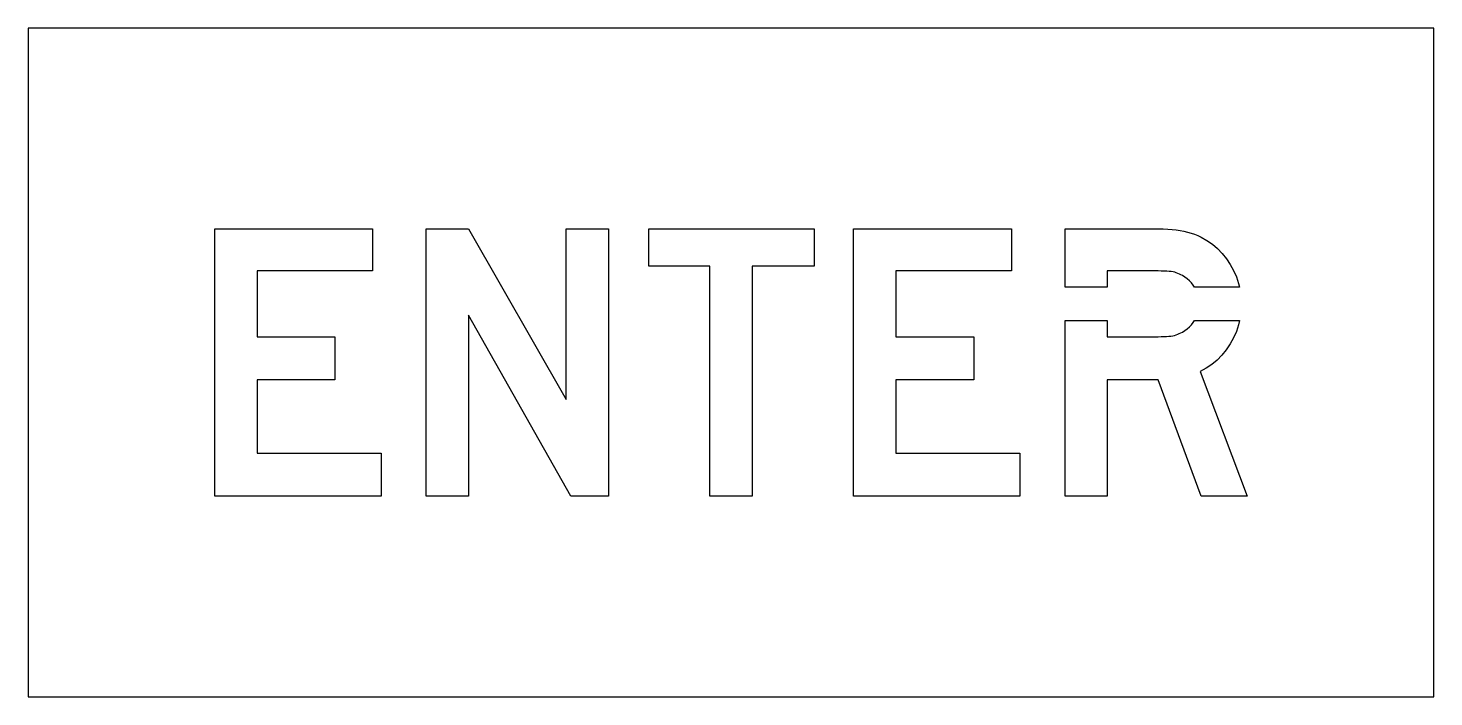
# Model space of a CAD drawing. Extents: x 0 to 21, y 0 to 10.
import ezdxf

# ---------------------------------------------------------------- set-up
doc = ezdxf.new("R2010")
doc.units = 0
doc.layers.add('CUT', color=7, linetype='Continuous')
doc.layers.add('OUTSIDE', color=1, linetype='Continuous')

msp = doc.modelspace()

# ---------------------------------------------------------------- linework, layer by layer
at = {"layer": 'CUT'}
for points in [[(5.1456, 6.3684), (3.4192, 6.3684), (3.4192, 5.386), (4.584, 5.386), (4.584, 4.7404), (3.4192, 4.7404), (3.4192, 3.6456), (5.272, 3.6456), (5.272, 3), (2.7876, 3), (2.7876, 7), (5.1456, 7)], [(5.9456, 3), (5.9456, 7), (6.5772, 7), (8.0368, 4.4456), (8.0368, 7), (8.6684, 7), (8.6684, 3), (8.1068, 3), (6.5772, 5.7088), (6.5772, 3)], [(10.184, 3), (10.184, 6.4384), (9.272, 6.4384), (9.272, 7), (11.742, 7), (11.742, 6.4384), (10.8156, 6.4384), (10.8156, 3)], [(14.6896, 6.3684), (12.9632, 6.3684), (12.9632, 5.386), (14.128, 5.386), (14.128, 4.7404), (12.9632, 4.7404), (12.9632, 3.6456), (14.816, 3.6456), (14.816, 3), (12.3316, 3), (12.3316, 7), (14.6896, 7)], [(17.3164, 6.2496), (17.2812, 6.2756), (17.244, 6.2984), (17.22, 6.3116), (17.1976, 6.3228), (17.1752, 6.3328), (17.1524, 6.3412), (17.1288, 6.3484), (17.1036, 6.3544), (17.076, 6.3592), (17.0456, 6.3628), (17.0112, 6.3652), (16.9724, 6.3672), (16.9284, 6.368), (16.8792, 6.3684), (16.1212, 6.3684), (16.1212, 6.1282), (15.4896, 6.1282), (15.4896, 7), (16.8088, 7), (16.884, 6.9992), (16.9556, 6.9976), (17.0232, 6.994), (17.088, 6.9892), (17.1496, 6.9824), (17.2088, 6.9736), (17.2656, 6.9628), (17.3204, 6.95), (17.3732, 6.9348), (17.4248, 6.9172), (17.4752, 6.8968), (17.5248, 6.8736), (17.6104, 6.8264), (17.6912, 6.7696), (17.7672, 6.704), (17.8372, 6.6308), (17.9008, 6.5508), (17.958, 6.4648), (18.0076, 6.374), (18.0496, 6.2792), (18.0832, 6.1808), (18.0962, 6.1282), (17.4222, 6.1282), (17.4048, 6.1552), (17.378, 6.1892), (17.3484, 6.2208)], [(15.4896, 5.6262), (16.1212, 5.6262), (16.1212, 5.386), (16.8792, 5.386), (16.9256, 5.3864), (16.9676, 5.3872), (17.0052, 5.3892), (17.0392, 5.3916), (17.07, 5.3952), (17.0984, 5.4), (17.1248, 5.406), (17.1492, 5.4128), (17.1732, 5.4216), (17.1964, 5.4316), (17.22, 5.4428), (17.244, 5.456), (17.2812, 5.4788), (17.3164, 5.5048), (17.3484, 5.5336), (17.378, 5.5652), (17.4048, 5.5992), (17.4222, 5.6262), (18.0977, 5.6262), (18.0832, 5.5652), (18.0492, 5.4656), (18.0068, 5.3692), (17.9564, 5.2772), (17.898, 5.1904), (17.8328, 5.11), (17.7612, 5.0364), (17.6832, 4.9708), (17.5996, 4.914), (17.5108, 4.8668), (18.2124, 3), (17.5248, 3), (16.8792, 4.7404), (16.1212, 4.7404), (16.1212, 3), (15.4896, 3)]]:
    msp.add_lwpolyline(points, close=True, dxfattribs=at)
at = {"layer": 'OUTSIDE'}
msp.add_lwpolyline([(0, 0), (21, 0), (21, 10), (0, 10)], close=True, dxfattribs=at)

doc.saveas('drawing.dxf')
